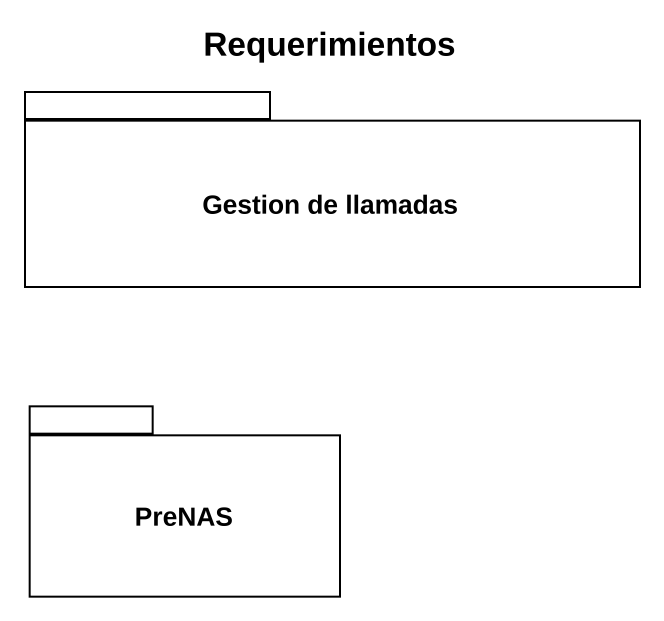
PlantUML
@startuml
title Requerimientos
package "Gestion de llamadas" as Gestion_de_llamadas {
}
package PreNAS {
}
@enduml
